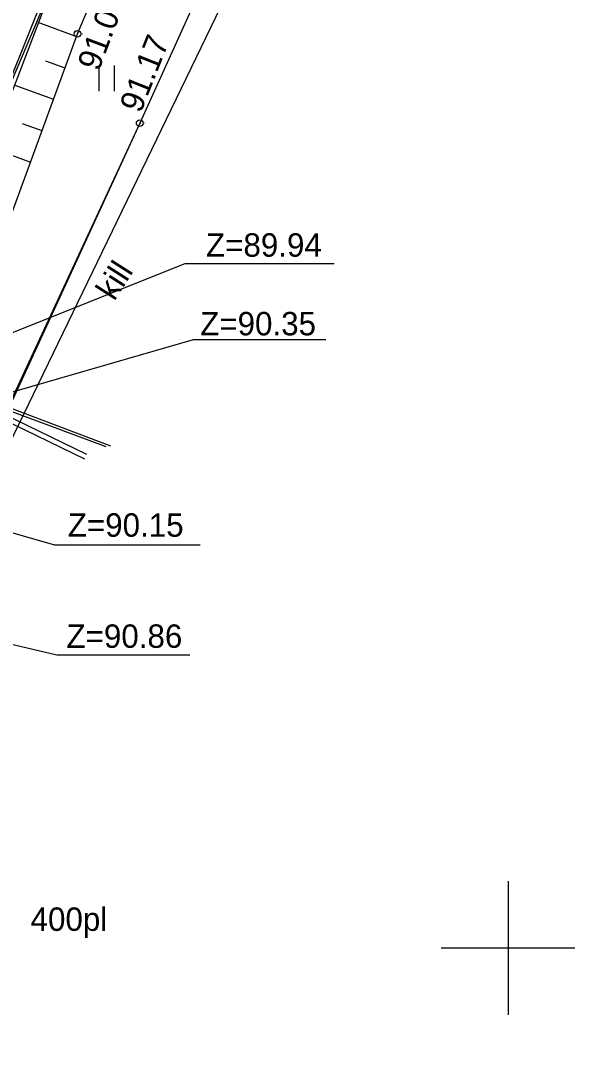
# Model space of a CAD drawing. Extents: x 634501 to 637347, y 6444896 to 6445980.
# Drawn here: x 636885.45 to 636902.33, y 6444996.38 to 6445027.71 of the extents above; entities that cross this region are included whole.
import ezdxf

# ---------------------------------------------------------------- set-up
doc = ezdxf.new("R2010")
doc.units = 0
for name, color, linetype in [('ERINOUE_TVKBL_SYGAVUS', 7, 'Continuous'), ('HALJASTUS', 7, 'Continuous'), ('KORGUS-EH2000', 7, 'Continuous'), ('MOOTKOOD', 7, 'Continuous'), ('MOOTKORG-EH2000', 7, 'Continuous'), ('MOOTMPUNKT', 7, 'Continuous'), ('MOOTNR', 7, 'Continuous'), ('MOOTPIIR', 7, 'Continuous'), ('MPKAABEL', 7, 'Continuous'), ('RELJEEF', 7, 'Continuous'), ('TEE', 7, 'Continuous'), ('TRUUP', 7, 'Continuous'), ('VORK', 7, 'Continuous')]:
    doc.layers.add(name, color=color, linetype=linetype)

msp = doc.modelspace()

# ---------------------------------------------------------------- linework, layer by layer
at = {"layer": 'ERINOUE_TVKBL_SYGAVUS'}
for points in [[(636894.807, 6445020.452), (636890.346, 6445020.452), (636882.09, 6445017.15)], [(636894.559, 6445018.177), (636890.588, 6445018.177), (636884.18, 6445016.33)], [(636890.797, 6445012.043), (636886.461, 6445012.043), (636879.69, 6445013.98)], [(636890.494, 6445008.75), (636886.513, 6445008.75), (636879.376, 6445010.438)]]:
    msp.add_lwpolyline(points, dxfattribs=at)
at = {"layer": 'HALJASTUS'}
for p, q in [((636887.772, 6445026.381), (636887.772, 6445025.619)), ((636888.228, 6445026.381), (636888.228, 6445025.619))]:
    msp.add_line(p, q, dxfattribs=at)
at = {"layer": 'KORGUS-EH2000'}
for centre in [(636887.133, 6445027.326), (636888.994, 6445024.656)]:
    msp.add_circle(centre, 0.1, dxfattribs=at)
at = {"layer": 'MOOTMPUNKT'}
for centre in [(636887.133, 6445027.326), (636888.994, 6445024.656)]:
    msp.add_circle(centre, 0.1, dxfattribs=at)
at = {"layer": 'MOOTPIIR'}
msp.add_lwpolyline([(636931.708, 6445121.79), (636924.121, 6445103.181), (636917.715, 6445085.962), (636908.988, 6445065.576), (636907.147, 6445063.994), (636907.226, 6445062.122), (636900.327, 6445047.679), (636893.738, 6445035.143), (636888.994, 6445024.656), (636882.803, 6445011.333), (636881.964, 6445006.964), (636880.786, 6445004.516), (636877.653, 6444998.767), (636876.696, 6444996.794), (636874.927, 6444993.145), (636873.189, 6444989.532), (636872.233, 6444987.546), (636869.275, 6444982.075), (636867.044, 6444977.905)], dxfattribs=at)
at = {"layer": 'MPKAABEL'}
for points in [[(636921.229, 6445082.81), (636918.24, 6445084.373), (636911.063, 6445068.204), (636909.144, 6445065.732), (636894.931, 6445035.434), (636881.689, 6445008.031), (636870.507, 6444984.712), (636865.986, 6444975.454)], [(636833.72, 6445052.46), (636833.9, 6445051.89), (636831.93, 6445047.97), (636840.77, 6445042.4), (636843.76, 6445039.8), (636849.53, 6445032.01), (636856.794, 6445027.131), (636872.96, 6445016.86), (636876.57, 6445015.75), (636879.69, 6445017.28), (636882.09, 6445017.15), (636884.18, 6445016.33), (636887.406, 6445014.759)], [(636897.145, 6445046.784), (636894.89, 6445045.72), (636892.47, 6445044.03), (636889.55, 6445037.01), (636882.99, 6445020.66), (636881.21, 6445017.07), (636879.69, 6445013.98), (636880.42, 6445012.08), (636879.47, 6445010.606), (636873.96, 6445000.788), (636872.09, 6445001.32), (636854.09, 6445014.58), (636852.341, 6445017.371)], [(636888.132, 6445014.999), (636881.098, 6445017.663), (636875.198, 6445023.341), (636871.385, 6445029.35)], [(636887.995, 6445014.98), (636881.047, 6445017.562), (636882.401, 6445015.005), (636882.952, 6445013.967), (636882.748, 6445013.592)], [(636879.47, 6445010.606), (636880.59, 6445012.07), (636879.85, 6445013.97), (636881.36, 6445017.03), (636882.06, 6445017), (636884.12, 6445016.19), (636887.342, 6445014.626)]]:
    msp.add_lwpolyline(points, dxfattribs=at)
at = {"layer": 'RELJEEF'}
for p, q in [((636885.947, 6445027.675), (636887.105, 6445027.251)), ((636886.176, 6445026.526), (636886.761, 6445026.312)), ((636885.236, 6445025.806), (636886.417, 6445025.373)), ((636885.477, 6445024.652), (636886.073, 6445024.434)), ((636884.526, 6445023.936), (636885.729, 6445023.495))]:
    msp.add_line(p, q, dxfattribs=at)
for points in [[(636886.21, 6445028.292), (636881.509, 6445015.996), (636878.828, 6445012.303), (636880.984, 6445016.056), (636886.19, 6445028.316), (636890.28, 6445037.621), (636896.229, 6445050.434), (636903.181, 6445065.891), (636912.656, 6445087.831), (636920.091, 6445105.138), (636928.478, 6445122.846), (636936.982, 6445142.948), (636946.012, 6445164.294), (636955.088, 6445184.053), (636966.172, 6445206.544), (636973.85, 6445222.059), (636975.643, 6445225.606)], [(636918.721, 6445105.898), (636910.757, 6445088.577), (636901.434, 6445067.013), (636894.439, 6445051.419), (636888.623, 6445038.465), (636884.077, 6445029.536), (636878.83, 6445017.458), (636876.932, 6445013.643), (636876.215, 6445012.006), (636877.274, 6445010.614), (636878.221, 6445009.759), (636879.221, 6445010.257), (636880.376, 6445011.54), (636882.563, 6445014.852), (636887.133, 6445027.326), (636891.236, 6445037.05), (636897.412, 6445049.309), (636903.972, 6445065.22), (636909.578, 6445077.898), (636910.086, 6445078.999), (636913.585, 6445087.565), (636921.243, 6445104.507)]]:
    msp.add_lwpolyline(points, dxfattribs=at)
at = {"layer": 'TEE'}
msp.add_lwpolyline([(636956.51, 6445183.535), (636947.725, 6445163.584), (636939.528, 6445142.308), (636931.708, 6445121.79), (636924.121, 6445103.181), (636917.715, 6445085.962), (636908.988, 6445065.576), (636907.147, 6445063.994), (636907.226, 6445062.122), (636900.327, 6445047.679), (636893.738, 6445035.143), (636888.994, 6445024.656), (636883.753, 6445013.256), (636881.542, 6445008.779), (636881.008, 6445007.568), (636880.979, 6445007.49)], dxfattribs=at)
at = {"layer": 'VORK'}
for p, q in [((636900, 6445002), (636900, 6444998)), ((636898, 6445000), (636902, 6445000))]:
    msp.add_line(p, q, dxfattribs=at)

# ---------------------------------------------------------------- texts
at = {"layer": 'ERINOUE_TVKBL_SYGAVUS'}
for s, p in [('Z=89.94', (636890.975, 6445020.665)), ('Z=90.35', (636890.801, 6445018.314)), ('Z=90.15', (636886.845, 6445012.293)), ('Z=90.86', (636886.806, 6445008.971))]:
    msp.add_text(s, height=0.7, dxfattribs=at).set_placement(p)
at = {"layer": 'KORGUS-EH2000'}
for s, rotation, p in [('91.09', 69.3474, (636887.768, 6445026.184)), ('91.17', 68.3388, (636889.023, 6445024.933))]:
    msp.add_text(s, height=0.7, rotation=rotation, dxfattribs=at).set_placement(p)
at = {"layer": 'MOOTKOOD'}
for s, p in [('yl', (636887.176, 6445027.423)), ('kill', (636889.037, 6445024.753))]:
    msp.add_text(s, height=0.02, dxfattribs=at).set_placement(p)
at = {"layer": 'MOOTKORG-EH2000'}
for s, p in [('91.09', (636887.133, 6445027.301)), ('91.17', (636888.994, 6445024.631))]:
    msp.add_text(s, height=0.05, dxfattribs=at).set_placement(p)
at = {"layer": 'MOOTNR'}
for s, p in [('563', (636887.053, 6445027.414)), ('562', (636888.914, 6445024.744))]:
    msp.add_text(s, height=0.02, dxfattribs=at).set_placement(p)
at = {"layer": 'TEE'}
msp.add_text('kill', height=0.7, rotation=57.3927, dxfattribs=at).set_placement((636888.234, 6445019.316))
at = {"layer": 'TRUUP'}
msp.add_text('400pl', height=0.7, dxfattribs=at).set_placement((636885.734, 6445000.509))

doc.saveas('drawing.dxf')
